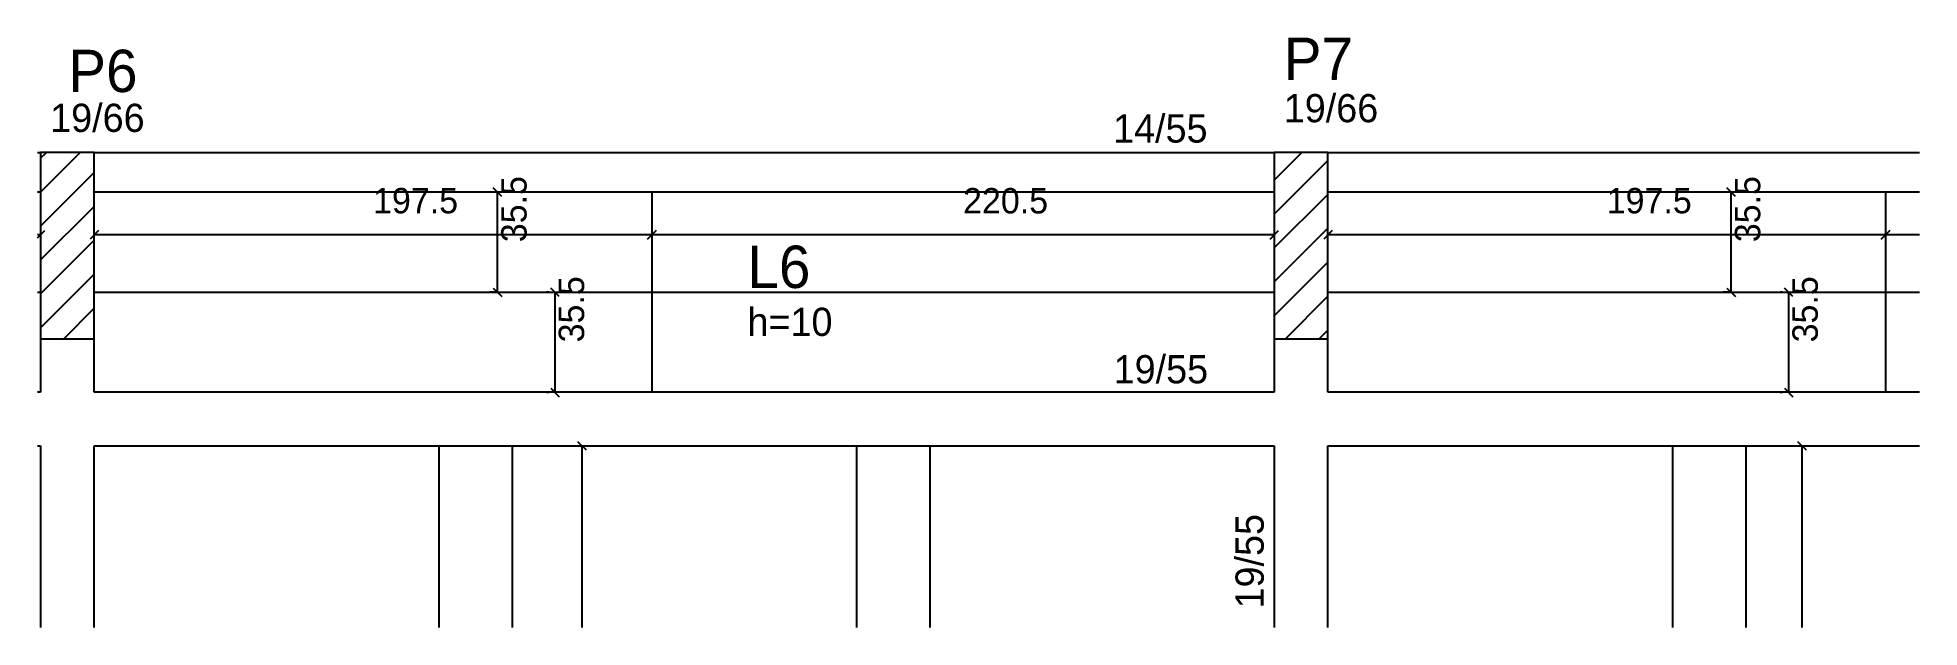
# Model space of a CAD drawing. Header units: metres. Extents: x 5799 to 6466, y 2658 to 2867.
import ezdxf

# ---------------------------------------------------------------- set-up
doc = ezdxf.new("R2010")
doc.units = ezdxf.units.M
for name, color, linetype in [('3', 7, 'Continuous'), ('4', 7, 'Continuous'), ('7', 7, 'Continuous'), ('Painéis', 7, 'Continuous')]:
    doc.layers.add(name, color=color, linetype=linetype)

msp = doc.modelspace()

# ---------------------------------------------------------------- linework, layer by layer
at = {"layer": '3', "color": 3, "lineweight": 25}
for p, q in [((5799.48, 2825.98), (5800.54, 2825.98)), ((5800.54, 2811.92), (5814.6, 2825.98)), ((5800.54, 2823.94), (5802.57, 2825.98)), ((5819.54, 2825.98), (6237.54, 2825.98)), ((6237.54, 2816.17), (6247.34, 2825.98)), ((6237.54, 2804.15), (6256.54, 2823.15)), ((6256.54, 2825.98), (6466.04, 2825.98)), ((5800.54, 2799.9), (5819.54, 2818.9)), ((5799.48, 2811.98), (5800.54, 2811.98)), ((5800.54, 2787.88), (5819.54, 2806.88)), ((5819.54, 2811.98), (6237.54, 2811.98)), ((6237.54, 2792.13), (6256.54, 2811.13)), ((6256.54, 2811.98), (6466.04, 2811.98)), ((5800.54, 2775.86), (5819.54, 2794.86)), ((6237.54, 2780.11), (6256.54, 2799.11)), ((6237.54, 2768.09), (6256.54, 2787.09)), ((5800.54, 2763.84), (5819.54, 2782.84)), ((6241.45, 2759.98), (6256.54, 2775.07)), ((5808.7, 2759.98), (5819.54, 2770.82)), ((6253.47, 2759.98), (6256.54, 2763.05))]:
    msp.add_line(p, q, dxfattribs=at)
for points in [[(5800.54, 2759.98), (5800.54, 2740.98)], [(5819.54, 2740.98), (5819.54, 2759.98)], [(6237.54, 2759.98), (6237.54, 2740.98)], [(6256.54, 2740.98), (6256.54, 2759.98)], [(5800.54, 2740.98), (5799.48, 2740.98)], [(6237.54, 2740.98), (5819.54, 2740.98)], [(6466.04, 2740.98), (6256.54, 2740.98)], [(5799.48, 2721.98), (5800.54, 2721.98)], [(5800.54, 2721.98), (5800.54, 2657.66)], [(5819.54, 2721.98), (6237.54, 2721.98)], [(5819.54, 2657.66), (5819.54, 2721.98)], [(6237.54, 2721.98), (6237.54, 2657.66)], [(6256.54, 2721.98), (6466.04, 2721.98)], [(6256.54, 2657.66), (6256.54, 2721.98)]]:
    msp.add_lwpolyline(points, dxfattribs=at)
at = {"layer": '7', "color": 7, "lineweight": 25}
for points in [[(5819.54, 2825.98), (5800.54, 2825.98)], [(5800.54, 2825.98), (5800.54, 2759.98)], [(5819.54, 2759.98), (5819.54, 2825.98)], [(6256.54, 2825.98), (6237.54, 2825.98)], [(6237.54, 2825.98), (6237.54, 2759.98)], [(6256.54, 2759.98), (6256.54, 2825.98)], [(5800.54, 2759.98), (5819.54, 2759.98)], [(6237.54, 2759.98), (6256.54, 2759.98)]]:
    msp.add_lwpolyline(points, dxfattribs=at)
at = {"layer": 'Painéis', "color": 0, "lineweight": 25}
for p, q in [((5963.88, 2810.42), (5960.88, 2813.42)), ((6400.88, 2810.42), (6397.88, 2813.42)), ((5799.48, 2795.7), (5802.04, 2798.27)), ((5821.04, 2798.27), (5818.04, 2795.27)), ((6018.54, 2798.27), (6015.54, 2795.27)), ((6015.54, 2795.27), (6018.54, 2798.27)), ((6236.04, 2795.27), (6239.04, 2798.27)), ((6258.04, 2798.27), (6255.04, 2795.27)), ((6455.54, 2798.27), (6452.54, 2795.27)), ((6452.54, 2795.27), (6455.54, 2798.27)), ((5960.88, 2777.92), (5963.88, 2774.92)), ((5984.26, 2774.92), (5981.26, 2777.92)), ((6397.88, 2777.92), (6400.88, 2774.92)), ((6421.26, 2774.92), (6418.26, 2777.92)), ((5981.26, 2742.42), (5984.26, 2739.42)), ((6418.26, 2742.42), (6421.26, 2739.42)), ((5993.85, 2720.48), (5990.85, 2723.48)), ((6426.03, 2720.48), (6423.03, 2723.48))]:
    msp.add_line(p, q, dxfattribs=at)
at = {"layer": 'Painéis', "color": 4, "lineweight": 25}
for p, q in [((5961.27, 2811.92), (5959.38, 2811.92)), ((5962.38, 2776.42), (5962.38, 2811.92)), ((6398.27, 2811.92), (6396.38, 2811.92)), ((6399.38, 2776.42), (6399.38, 2811.92)), ((5800.54, 2796.77), (5799.48, 2796.77)), ((6017.04, 2796.77), (5819.54, 2796.77)), ((6237.54, 2796.77), (6017.04, 2796.77)), ((6454.04, 2796.77), (6256.54, 2796.77)), ((6466.04, 2796.77), (6454.04, 2796.77)), ((5961.27, 2776.42), (5959.38, 2776.42)), ((5980.51, 2776.42), (5979.76, 2776.42)), ((5982.76, 2740.92), (5982.76, 2776.42)), ((6398.27, 2776.42), (6396.38, 2776.42)), ((6417.51, 2776.42), (6416.76, 2776.42)), ((6419.76, 2740.92), (6419.76, 2776.42)), ((5980.51, 2740.92), (5979.76, 2740.92)), ((6417.51, 2740.92), (6416.76, 2740.92)), ((5992.35, 2657.66), (5992.35, 2721.98)), ((6424.53, 2657.66), (6424.53, 2721.98))]:
    msp.add_line(p, q, dxfattribs=at)
at = {"layer": 'Painéis', "color": 200, "lineweight": 25}
for p, q in [((6017.04, 2811.92), (6017.04, 2740.92)), ((6454.04, 2811.92), (6454.04, 2740.92)), ((5799.48, 2776.42), (5800.54, 2776.42)), ((5819.54, 2776.42), (6237.54, 2776.42)), ((6256.54, 2776.42), (6466.04, 2776.42)), ((5941.54, 2721.98), (5941.54, 2657.66)), ((5967.54, 2721.98), (5967.54, 2657.66)), ((6089.54, 2721.98), (6089.54, 2657.66)), ((6115.54, 2721.98), (6115.54, 2657.66)), ((6378.54, 2721.98), (6378.54, 2657.66)), ((6404.54, 2721.98), (6404.54, 2657.66))]:
    msp.add_line(p, q, dxfattribs=at)

# ---------------------------------------------------------------- texts
at = {"layer": '3', "color": 3, "lineweight": 25}
for s, p in [('19/66', (6240.89, 2836.67)), ('19/66', (5803.91, 2833.25)), ('14/55', (6180.43, 2829.47)), ('h=10', (6050.92, 2760.95)), ('19/55', (6180.63, 2744.15))]:
    msp.add_text(s, height=10, dxfattribs=at).set_placement(p)
msp.add_text('19/55', height=10, rotation=90, dxfattribs=at).set_placement((6233.79, 2664.37))
at = {"layer": '4', "color": 4, "lineweight": 25}
for s, p in [('P7', (6240.89, 2851.67)), ('P6', (5810.32, 2847.37)), ('L6', (6050.92, 2777.95))]:
    msp.add_text(s, height=15, dxfattribs=at).set_placement(p)
at = {"layer": 'Painéis', "color": 240, "lineweight": 25}
for s, p in [('197.5', (5918.29, 2804.39)), ('220.5', (6127.29, 2804.36)), ('197.5', (6355.29, 2804.39))]:
    msp.add_text(s, height=9, dxfattribs=at).set_placement(p)
for p in [(5972.68, 2794.17), (6409.68, 2794.17), (5993.06, 2758.67), (6430.06, 2758.67)]:
    msp.add_text('35.5', height=9, rotation=90, dxfattribs=at).set_placement(p)

doc.saveas('drawing.dxf')
